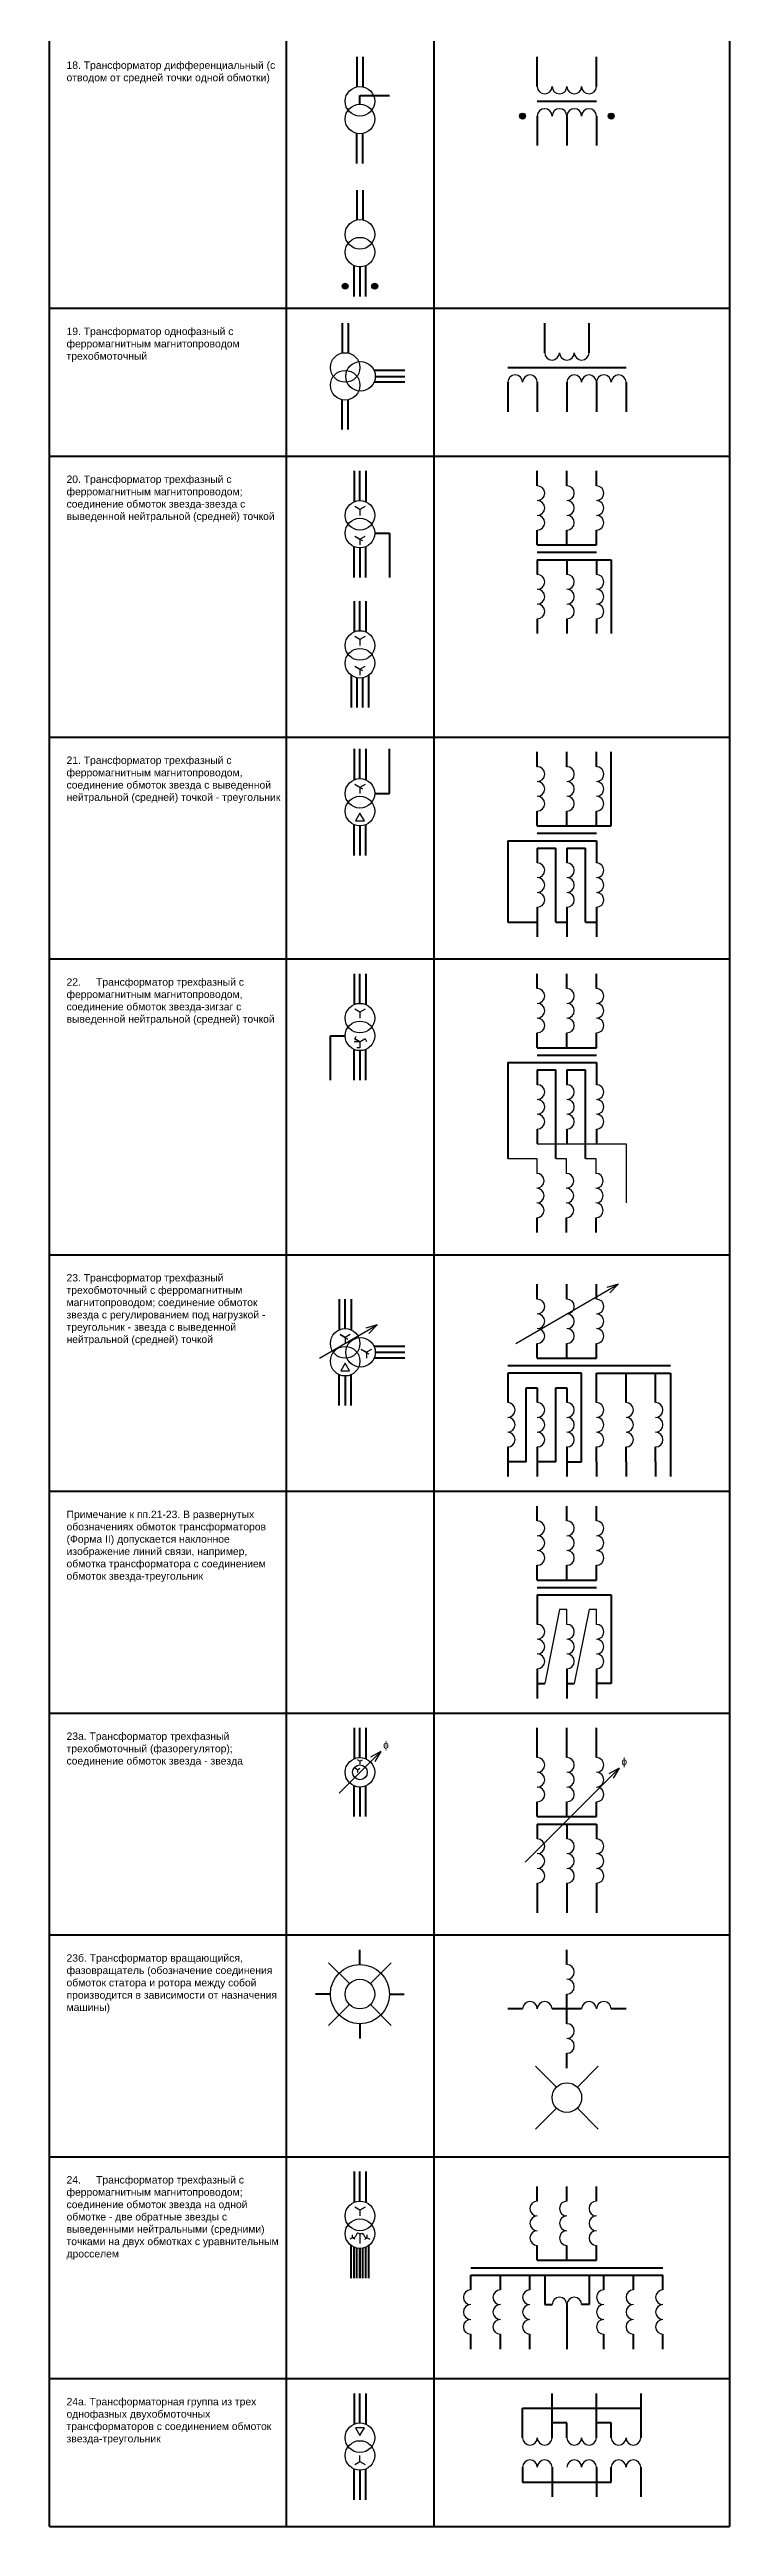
# Model space of a CAD drawing. Header units: millimetres. Extents: x 2668 to 3330, y 625 to 2305.
# Drawn here: x 3100 to 3330, y 625 to 1462 of the extents above; entities that cross this region are included whole.
import ezdxf

# ---------------------------------------------------------------- set-up
doc = ezdxf.new("R2010")
doc.units = ezdxf.units.MM
doc.layers.add('Слой1', color=3, linetype='Continuous', lineweight=50)
doc.layers.add('толстые линии', color=5, linetype='Continuous', lineweight=211)
doc.styles.get("Standard").update_dxf_attribs({"font": 'arial.ttf'})

msp = doc.modelspace()

# ---------------------------------------------------------------- hatches: boundary and pattern name
h = msp.add_hatch(color=256)
h.dxf.hatch_style = 1
edge = h.paths.add_edge_path()
edge.add_arc((3260, 1440), 1, 0, 360)
h = msp.add_hatch(color=256)
h.dxf.hatch_style = 1
edge = h.paths.add_edge_path()
edge.add_arc((3290, 1440), 1, 0, 360)
h = msp.add_hatch(color=256)
h.dxf.hatch_style = 1
edge = h.paths.add_edge_path()
edge.add_arc((3200, 1382.5), 1, 0, 360)
h = msp.add_hatch(color=256)
h.dxf.hatch_style = 1
edge = h.paths.add_edge_path()
edge.add_arc((3210, 1382.5), 1, 0, 360)

# ---------------------------------------------------------------- linework, layer by layer
for p, q in [((3205, 1307), (3205, 1305)), ((3203.27, 1298), (3205.87, 1296.5)), ((3205, 1297), (3205, 1295)), ((3205, 1263), (3205, 1261)), ((3203.27, 1254), (3205.87, 1252.5)), ((3205, 1253), (3205, 1251)), ((3203.27, 1214), (3205.87, 1212.5)), ((3205, 1213), (3205, 1211)), ((3205, 1204.3), (3203.5, 1201.7)), ((3203.5, 1201.7), (3206.5, 1201.7)), ((3206.5, 1201.7), (3205, 1204.3)), ((3205, 1137), (3205, 1135)), ((3205, 1127), (3203, 1127)), ((3203.27, 1128), (3203.77, 1128.87)), ((3205, 1125), (3204, 1125)), ((3205, 1127), (3205, 1125)), ((3205, 1127), (3205, 1125)), ((3206.73, 1128), (3207.23, 1127.13)), ((3265, 1092.5), (3295, 1092.5)), ((3295, 1092.5), (3295, 1072.5)), ((3255, 1087.5), (3264.8, 1087.5)), ((3264.8, 1087.5), (3264.8, 1082.5)), ((3271.25, 1087.5), (3274.8, 1087.5)), ((3274.8, 1087.5), (3274.8, 1082.5)), ((3281.25, 1087.5), (3284.8, 1087.5)), ((3284.8, 1087.5), (3284.8, 1082.5)), ((3257.68, 1025), (3292.32, 1045)), ((3292.32, 1045), (3288.46, 1043.96)), ((3292.32, 1045), (3289.49, 1042.17)), ((3191.34, 1020), (3210.83, 1031.25)), ((3210.83, 1031.25), (3206.96, 1030.21)), ((3210.83, 1031.25), (3208, 1028.42)), ((3198.27, 1028), (3200.87, 1026.5)), ((3200, 1027), (3200, 1025)), ((3205.46, 1023), (3208.06, 1021.5)), ((3207.2, 1022), (3207.2, 1020)), ((3200, 1018.3), (3198.5, 1015.7)), ((3198.5, 1015.7), (3201.5, 1015.7)), ((3201.5, 1015.7), (3200, 1018.3)), ((3272.5, 935), (3267.5, 910)), ((3275, 935), (3272.5, 935)), ((3275, 930), (3275, 935)), ((3282.5, 935), (3277.5, 910)), ((3285, 935), (3282.5, 935)), ((3285, 930), (3285, 935)), ((3197.93, 872.93), (3212.07, 887.07)), ((3204.12, 880.88), (3203.25, 881.38)), ((3204.12, 880.88), (3204.98, 881.38)), ((3204.12, 880.88), (3204.12, 879.88)), ((3205, 883.75), (3204.13, 884.25)), ((3205, 883.75), (3205.87, 884.25)), ((3205, 883.75), (3205, 882.75)), ((3212.07, 887.07), (3208.61, 885.07)), ((3212.07, 887.07), (3210.07, 883.61)), ((3260.86, 849.61), (3292.68, 881.43)), ((3292.68, 881.43), (3289.21, 879.43)), ((3292.68, 881.43), (3290.68, 877.96)), ((3201.46, 808.54), (3194.39, 815.61)), ((3208.54, 808.54), (3215.61, 815.61)), ((3194.39, 794.39), (3201.46, 801.46)), ((3215.61, 794.39), (3208.54, 801.46)), ((3271.46, 773.54), (3264.39, 780.61)), ((3278.54, 773.54), (3285.61, 780.61)), ((3264.39, 759.39), (3271.46, 766.46)), ((3285.61, 759.39), (3278.54, 766.46)), ((3205, 732), (3205, 730)), ((3202.5, 722.63), (3202.5, 723.63)), ((3205, 723.88), (3205, 720.62)), ((3207.5, 722.63), (3207.5, 723.63)), ((3206.5, 658.3), (3203.5, 658.3)), ((3203.5, 658.3), (3205, 655.7)), ((3205, 655.7), (3206.5, 658.3)), ((3205, 647), (3205, 649))]:
    msp.add_line(p, q)
for points in [[(3206.73, 1308), (3205, 1307), (3203.27, 1308)], [(3203.27, 1298), (3205, 1297), (3206.73, 1298)], [(3206.73, 1264), (3205, 1263), (3203.27, 1264)], [(3203.27, 1254), (3205, 1253), (3206.73, 1254)], [(3206.73, 1214), (3205, 1213), (3203.27, 1214)], [(3206.73, 1138), (3205, 1137), (3203.27, 1138)], [(3203.27, 1128), (3205, 1127), (3206.73, 1128)], [(3206.73, 1128), (3205, 1127), (3203.27, 1128)], [(3201.73, 1028), (3200, 1027), (3198.27, 1028)], [(3208.93, 1023), (3207.2, 1022), (3205.46, 1023)], [(3206.73, 733), (3205, 732), (3203.27, 733)], [(3203.37, 722.13), (3202.5, 722.63), (3201.63, 722.13)], [(3206.63, 722.13), (3207.5, 722.63), (3208.37, 722.13)], [(3203.27, 646), (3205, 647), (3206.73, 646)]]:
    msp.add_lwpolyline(points)
for centre, radius in [((3205, 1445), 5), ((3205, 1439), 5), ((3260, 1440), 1), ((3290, 1440), 1), ((3205, 1400), 5), ((3205, 1394), 5), ((3200, 1382.5), 1), ((3210, 1382.5), 1), ((3200, 1355), 5), ((3205.2, 1352), 5), ((3200, 1349), 5), ((3205, 1305), 5), ((3205, 1299), 5), ((3205, 1261), 5), ((3205, 1255), 5), ((3205, 1211), 5), ((3205, 1205), 5), ((3205, 1135), 5), ((3205, 1129), 5), ((3200, 1025), 5), ((3200, 1019), 5), ((3205.2, 1022), 5), ((3205, 880), 5), ((3205, 880), 2.5), ((3205, 805), 10), ((3205, 805), 5), ((3275, 770), 5), ((3205, 730), 5), ((3205, 724), 5), ((3205, 655), 5), ((3205, 649), 5)]:
    msp.add_circle(centre, radius)
for centre, start, end in [((3267.5, 1450), 180, 0), ((3272.5, 1450), 180, 0), ((3277.5, 1450), 180, 0), ((3282.5, 1450), 180, 0), ((3267.5, 1440), 0, 180), ((3272.5, 1440), 0, 180), ((3277.5, 1440), 0, 180), ((3282.5, 1440), 0, 180), ((3270, 1360), 180, 0), ((3275, 1360), 180, 0), ((3280, 1360), 180, 0), ((3257.5, 1350), 0, 180), ((3262.5, 1350), 0, 180), ((3277.5, 1350), 0, 180), ((3282.5, 1350), 0, 180), ((3287.5, 1350), 0, 180), ((3292.5, 1350), 0, 180), ((3265, 1312.5), 270, 90), ((3275, 1312.5), 270, 90), ((3285, 1312.5), 270, 90), ((3265, 1307.5), 270, 90), ((3275, 1307.5), 270, 90), ((3285, 1307.5), 270, 90), ((3265, 1302.5), 270, 90), ((3275, 1302.5), 270, 90), ((3285, 1302.5), 270, 90), ((3265, 1282.5), 270, 90), ((3275, 1282.5), 270, 90), ((3285, 1282.5), 270, 90), ((3265, 1277.5), 270, 90), ((3265, 1272.5), 270, 90), ((3275, 1277.5), 270, 90), ((3275, 1272.5), 270, 90), ((3285, 1277.5), 270, 90), ((3285, 1272.5), 270, 90), ((3265, 1217.5), 270, 90), ((3265, 1212.5), 270, 90), ((3275, 1217.5), 270, 90), ((3275, 1212.5), 270, 90), ((3285, 1217.5), 270, 90), ((3285, 1212.5), 270, 90), ((3265, 1207.5), 270, 90), ((3275, 1207.5), 270, 90), ((3285, 1207.5), 270, 90), ((3265, 1185), 270, 90), ((3265, 1180), 270, 90), ((3275, 1185), 270, 90), ((3275, 1180), 270, 90), ((3285, 1185), 270, 90), ((3285, 1180), 270, 90), ((3265, 1175), 270, 90), ((3275, 1175), 270, 90), ((3285, 1175), 270, 90), ((3265, 1142.5), 270, 90), ((3265, 1137.5), 270, 90), ((3275, 1142.5), 270, 90), ((3275, 1137.5), 270, 90), ((3285, 1142.5), 270, 90), ((3285, 1137.5), 270, 90), ((3265, 1132.5), 270, 90), ((3275, 1132.5), 270, 90), ((3285, 1132.5), 270, 90), ((3265, 1110), 270, 90), ((3265, 1105), 270, 90), ((3275, 1110), 270, 90), ((3275, 1105), 270, 90), ((3285, 1110), 270, 90), ((3285, 1105), 270, 90), ((3265, 1100), 270, 90), ((3275, 1100), 270, 90), ((3285, 1100), 270, 90), ((3264.8, 1080), 270, 90), ((3274.8, 1080), 270, 90), ((3284.8, 1080), 270, 90), ((3264.8, 1075), 270, 90), ((3264.8, 1070), 270, 90), ((3274.8, 1075), 270, 90), ((3274.8, 1070), 270, 90), ((3284.8, 1075), 270, 90), ((3284.8, 1070), 270, 90), ((3265, 1037.5), 270, 90), ((3275, 1037.5), 270, 90), ((3285, 1037.5), 270, 90), ((3265, 1032.5), 270, 90), ((3275, 1032.5), 270, 90), ((3285, 1032.5), 270, 90), ((3265, 1027.5), 270, 90), ((3275, 1027.5), 270, 90), ((3285, 1027.5), 270, 90), ((3255, 1002.5), 270, 90), ((3265, 1002.5), 270, 90), ((3275, 1002.5), 270, 90), ((3285, 1002.5), 270, 90), ((3295, 1002.5), 270, 90), ((3305, 1002.5), 270, 90), ((3255, 997.5), 270, 90), ((3265, 997.5), 270, 90), ((3275, 997.5), 270, 90), ((3285, 997.5), 270, 90), ((3295, 997.5), 270, 90), ((3305, 997.5), 270, 90), ((3255, 992.5), 270, 90), ((3265, 992.5), 270, 90), ((3275, 992.5), 270, 90), ((3285, 992.5), 270, 90), ((3295, 992.5), 270, 90), ((3305, 992.5), 270, 90), ((3265, 962.5), 270, 90), ((3275, 962.5), 270, 90), ((3285, 962.5), 270, 90), ((3265, 957.5), 270, 90), ((3265, 952.5), 270, 90), ((3275, 957.5), 270, 90), ((3275, 952.5), 270, 90), ((3285, 957.5), 270, 90), ((3285, 952.5), 270, 90), ((3265, 927.5), 270, 90), ((3275, 927.5), 270, 90), ((3285, 927.5), 270, 90), ((3265, 922.5), 270, 90), ((3275, 922.5), 270, 90), ((3285, 922.5), 270, 90), ((3265, 917.5), 270, 90), ((3275, 917.5), 270, 90), ((3285, 917.5), 270, 90), ((3265, 882.5), 270, 90), ((3265, 877.5), 270, 90), ((3275, 882.5), 270, 90), ((3275, 877.5), 270, 90), ((3285, 882.5), 270, 90), ((3285, 877.5), 270, 90), ((3265, 872.5), 270, 90), ((3275, 872.5), 270, 90), ((3285, 872.5), 270, 90), ((3265, 855), 270, 90), ((3275, 855), 270, 90), ((3285, 855), 270, 90), ((3265, 850), 270, 90), ((3265, 845), 270, 90), ((3275, 850), 270, 90), ((3275, 845), 270, 90), ((3285, 850), 270, 90), ((3285, 845), 270, 90), ((3275, 812.5), 270, 90), ((3275, 807.5), 270, 90), ((3262.5, 800), 0, 180), ((3267.5, 800), 0, 180), ((3282.5, 800), 0, 180), ((3287.5, 800), 0, 180), ((3275, 792.5), 270, 90), ((3275, 787.5), 270, 90), ((3265, 732.5), 90, 270), ((3265, 727.5), 90, 270), ((3275, 732.5), 90, 270), ((3275, 727.5), 90, 270), ((3285, 732.5), 90, 270), ((3285, 727.5), 90, 270), ((3265, 722.5), 90, 270), ((3275, 722.5), 90, 270), ((3285, 722.5), 90, 270), ((3242.5, 702.5), 90, 270), ((3252.5, 702.5), 90, 270), ((3262.5, 702.5), 90, 270), ((3287.5, 702.5), 90, 270), ((3297.5, 702.5), 90, 270), ((3307.5, 702.5), 90, 270), ((3242.5, 697.5), 90, 270), ((3252.5, 697.5), 90, 270), ((3262.5, 697.5), 90, 270), ((3272.5, 700), 0, 180), ((3277.5, 700), 0, 180), ((3287.5, 697.5), 90, 270), ((3297.5, 697.5), 90, 270), ((3307.5, 697.5), 90, 270), ((3242.5, 692.5), 90, 270), ((3252.5, 692.5), 90, 270), ((3262.5, 692.5), 90, 270), ((3287.5, 692.5), 90, 270), ((3297.5, 692.5), 90, 270), ((3307.5, 692.5), 90, 270), ((3262.5, 655), 180, 0), ((3267.5, 655), 180, 0), ((3277.5, 655), 180, 0), ((3282.5, 655), 180, 0), ((3292.5, 655), 180, 0), ((3297.5, 655), 180, 0), ((3262.5, 645), 0, 180), ((3267.5, 645), 0, 180), ((3277.5, 645), 0, 180), ((3282.5, 645), 0, 180), ((3292.5, 645), 0, 180), ((3297.5, 645), 0, 180)]:
    msp.add_arc(centre, 2.5, start, end)
for points in [[(3205, 723.88), (3204.32, 724.12), (3203.12, 722.71), (3202.5, 722.63)], [(3205, 723.88), (3205.68, 724.12), (3206.88, 722.71), (3207.5, 722.63)]]:
    msp.add_spline(points, degree=3)
at = {"layer": 'Слой1'}
for p, q in [((3100, 625), (3100, 2305)), ((3180, 2305), (3180, 625)), ((3330, 2305), (3330, 625)), ((3230, 2245), (3230, 625)), ((3100, 1375), (3330, 1375)), ((3100, 1325), (3330, 1325)), ((3100, 1230), (3330, 1230)), ((3100, 1155), (3330, 1155)), ((3100, 1055), (3330, 1055)), ((3100, 975), (3330, 975)), ((3100, 900), (3330, 900)), ((3100, 825), (3330, 825)), ((3100, 750), (3330, 750)), ((3100, 675), (3330, 675)), ((3100, 625), (3330, 625))]:
    msp.add_line(p, q, dxfattribs=at)
at = {"layer": 'толстые линии', "lineweight": 211}
for p, q in [((3204, 1460), (3204, 1449.9)), ((3204, 1415), (3204, 1404.9)), ((3199, 1370), (3199, 1359.9))]:
    msp.add_line(p, q, dxfattribs=at)
at = {"layer": 'толстые линии'}
for p, q in [((3206, 1460), (3206, 1449.9)), ((3265, 1450), (3265, 1460)), ((3285, 1450), (3285, 1460)), ((3205, 1444), (3205, 1447)), ((3205, 1447), (3215, 1447)), ((3265, 1445), (3285, 1445)), ((3204, 1424), (3204, 1434.1)), ((3206, 1424), (3206, 1434.1)), ((3265, 1440), (3265, 1430)), ((3275, 1440), (3275, 1430)), ((3285, 1440), (3285, 1430)), ((3206, 1415), (3206, 1404.9)), ((3203, 1379), (3203, 1389.42)), ((3205, 1389), (3205, 1379)), ((3207, 1379), (3207, 1389.42)), ((3201, 1370), (3201, 1359.9)), ((3267.5, 1360), (3267.5, 1370)), ((3282.5, 1360), (3282.5, 1370)), ((3220.2, 1354), (3209.78, 1354)), ((3220.2, 1350), (3209.78, 1350)), ((3210.2, 1352), (3220.2, 1352)), ((3255, 1355), (3295, 1355)), ((3255, 1350), (3255, 1340)), ((3265, 1350), (3265, 1340)), ((3275, 1350), (3275, 1340)), ((3285, 1350), (3285, 1340)), ((3295, 1350), (3295, 1340)), ((3199, 1334), (3199, 1344.1)), ((3201, 1334), (3201, 1344.1)), ((3203, 1320), (3203, 1309.58)), ((3205, 1310), (3205, 1320)), ((3207, 1320), (3207, 1309.58)), ((3265, 1315), (3265, 1320)), ((3275, 1315), (3275, 1320)), ((3285, 1315), (3285, 1320)), ((3210, 1299), (3215, 1299)), ((3215, 1299), (3215, 1284)), ((3265, 1295), (3265, 1300)), ((3275, 1295), (3275, 1300)), ((3285, 1295), (3285, 1300)), ((3203, 1284), (3203, 1294.42)), ((3205, 1294), (3205, 1284)), ((3207, 1284), (3207, 1294.42)), ((3265, 1295), (3285, 1295)), ((3265, 1292.5), (3285, 1292.5)), ((3265, 1290), (3265, 1285)), ((3265, 1290), (3285, 1290)), ((3275, 1290), (3275, 1285)), ((3285, 1290), (3285, 1285)), ((3285, 1290), (3290, 1290)), ((3290, 1290), (3290, 1265)), ((3203, 1276), (3203, 1265.58)), ((3205, 1266), (3205, 1276)), ((3207, 1276), (3207, 1265.58)), ((3265, 1270), (3265, 1265)), ((3275, 1270), (3275, 1265)), ((3285, 1270), (3285, 1265)), ((3202, 1251), (3202, 1240)), ((3204, 1250.1), (3204, 1240)), ((3206, 1240), (3206, 1250.1)), ((3208, 1240), (3208, 1251)), ((3203, 1226), (3203, 1215.58)), ((3205, 1216), (3205, 1226)), ((3207, 1226), (3207, 1215.58)), ((3215, 1211), (3215, 1226)), ((3265, 1220), (3265, 1225)), ((3275, 1220), (3275, 1225)), ((3285, 1220), (3285, 1225)), ((3290, 1200), (3290, 1225)), ((3210, 1211), (3215, 1211)), ((3203, 1190), (3203, 1200.42)), ((3205, 1200), (3205, 1190)), ((3207, 1190), (3207, 1200.42)), ((3265, 1200), (3265, 1205)), ((3265, 1200), (3285, 1200)), ((3275, 1200), (3275, 1205)), ((3285, 1200), (3285, 1205)), ((3285, 1200), (3290, 1200)), ((3255, 1195), (3285, 1195)), ((3255, 1195), (3255, 1167.5)), ((3265, 1197.5), (3285, 1197.5)), ((3265, 1192.5), (3265, 1187.5)), ((3265, 1192.5), (3271.25, 1192.5)), ((3271.25, 1167.5), (3271.25, 1192.5)), ((3275, 1192.5), (3275, 1187.5)), ((3275, 1192.5), (3281.25, 1192.5)), ((3281.25, 1167.5), (3281.25, 1192.5)), ((3285, 1195), (3285, 1190)), ((3285, 1192.5), (3285, 1187.5)), ((3265, 1172.5), (3265, 1167.5)), ((3275, 1172.5), (3275, 1167.5)), ((3285, 1172.5), (3285, 1167.5)), ((3255, 1167.5), (3265, 1167.5)), ((3265, 1167.5), (3265, 1162.5)), ((3271.25, 1167.5), (3275, 1167.5)), ((3275, 1167.5), (3275, 1162.5)), ((3281.25, 1167.5), (3285, 1167.5)), ((3285, 1167.5), (3285, 1162.5)), ((3203, 1150), (3203, 1139.58)), ((3205, 1140), (3205, 1150)), ((3207, 1150), (3207, 1139.58)), ((3265, 1145), (3265, 1150)), ((3275, 1145), (3275, 1150)), ((3285, 1145), (3285, 1150)), ((3195, 1129), (3200, 1129)), ((3195, 1114), (3195, 1129)), ((3203, 1114), (3203, 1124.42)), ((3205, 1124), (3205, 1114)), ((3207, 1114), (3207, 1124.42)), ((3265, 1125), (3265, 1130)), ((3265, 1125), (3285, 1125)), ((3265, 1122.5), (3285, 1122.5)), ((3275, 1125), (3275, 1130)), ((3285, 1125), (3285, 1130)), ((3255, 1120), (3285, 1120)), ((3255, 1120), (3255, 1087.5)), ((3265, 1117.5), (3265, 1112.5)), ((3265, 1117.5), (3271.25, 1117.5)), ((3271.25, 1087.5), (3271.25, 1117.5)), ((3275, 1117.5), (3275, 1112.5)), ((3275, 1117.5), (3281.25, 1117.5)), ((3281.25, 1087.5), (3281.25, 1117.5)), ((3285, 1120), (3285, 1115)), ((3285, 1117.5), (3285, 1112.5)), ((3265, 1097.5), (3265, 1092.5)), ((3275, 1097.5), (3275, 1092.5)), ((3285, 1097.5), (3285, 1092.5)), ((3264.8, 1067.5), (3264.8, 1062.5)), ((3274.8, 1067.5), (3274.8, 1062.5)), ((3284.8, 1067.5), (3284.8, 1062.5)), ((3198, 1040), (3198, 1029.58)), ((3200, 1030), (3200, 1040)), ((3202, 1040), (3202, 1029.58)), ((3265, 1040), (3265, 1045)), ((3275, 1040), (3275, 1045)), ((3285, 1040), (3285, 1045)), ((3220.2, 1024), (3209.78, 1024)), ((3210.2, 1022), (3220.2, 1022)), ((3265, 1020), (3265, 1025)), ((3275, 1020), (3275, 1025)), ((3285, 1020), (3285, 1025)), ((3198, 1004), (3198, 1014.42)), ((3200, 1014), (3200, 1004)), ((3202, 1004), (3202, 1014.42)), ((3220.2, 1020), (3209.78, 1020)), ((3255, 1017.5), (3310, 1017.5)), ((3280, 1015), (3255, 1015)), ((3255, 1015), (3255, 1010)), ((3265, 1020), (3285, 1020)), ((3280, 1010), (3280, 1015)), ((3285, 1010), (3285, 1015)), ((3285, 1015), (3310, 1015)), ((3295, 1010), (3295, 1015)), ((3305, 1010), (3305, 1015)), ((3310, 1015), (3310, 980)), ((3255, 1010), (3255, 1005)), ((3261.25, 985), (3261.25, 1010)), ((3261.25, 1010), (3265, 1010)), ((3265, 1010), (3265, 1005)), ((3271.25, 985), (3271.25, 1010)), ((3271.25, 1010), (3275, 1010)), ((3275, 1010), (3275, 1005)), ((3280, 985), (3280, 1010)), ((3285, 1005), (3285, 1010)), ((3295, 1005), (3295, 1010)), ((3305, 1005), (3305, 1010)), ((3255, 990), (3255, 985)), ((3265, 990), (3265, 985)), ((3275, 990), (3275, 985)), ((3285, 985), (3285, 990)), ((3295, 985), (3295, 990)), ((3305, 985), (3305, 990)), ((3255, 985), (3255, 980)), ((3261.25, 985), (3255, 985)), ((3265, 985), (3265, 980)), ((3271.25, 985), (3265, 985)), ((3275, 985), (3275, 980)), ((3275, 985), (3280, 985)), ((3285, 985), (3285, 980)), ((3295, 985), (3295, 980)), ((3305, 985), (3305, 980)), ((3265, 965), (3265, 970)), ((3275, 965), (3275, 970)), ((3285, 965), (3285, 970)), ((3265, 945), (3265, 950)), ((3275, 945), (3275, 950)), ((3285, 945), (3285, 950)), ((3265, 945), (3285, 945)), ((3265, 942.5), (3285, 942.5)), ((3265, 940), (3290, 940)), ((3265, 940), (3265, 930)), ((3290, 940), (3290, 910)), ((3265, 915), (3265, 905)), ((3275, 915), (3275, 905)), ((3285, 915), (3285, 905)), ((3265, 910), (3267.5, 910)), ((3275, 910), (3277.5, 910)), ((3290, 910), (3285, 910)), ((3203, 895), (3203, 884.58)), ((3205, 885), (3205, 895)), ((3207, 895), (3207, 884.58)), ((3265, 885), (3265, 895)), ((3275, 885), (3275, 895)), ((3285, 885), (3285, 895)), ((3203, 865), (3203, 875.42)), ((3205, 875), (3205, 865)), ((3207, 865), (3207, 875.42)), ((3265, 865), (3265, 870)), ((3265, 865), (3285, 865)), ((3275, 865), (3275, 870)), ((3285, 865), (3285, 870)), ((3265, 862.5), (3285, 862.5)), ((3265, 862.5), (3265, 857.5)), ((3275, 862.5), (3275, 857.5)), ((3285, 862.5), (3285, 857.5)), ((3265, 842.5), (3265, 832.5)), ((3275, 842.5), (3275, 832.5)), ((3285, 842.5), (3285, 832.5)), ((3205, 815), (3205, 820)), ((3275, 815), (3275, 820)), ((3195, 805), (3190, 805)), ((3215, 805), (3220, 805)), ((3275, 800), (3275, 805)), ((3260, 800), (3255, 800)), ((3275, 800), (3270, 800)), ((3275, 795), (3275, 800)), ((3280, 800), (3275, 800)), ((3295, 800), (3290, 800)), ((3205, 795), (3205, 790)), ((3275, 780), (3275, 785)), ((3203, 745), (3203, 734.58)), ((3205, 735), (3205, 745)), ((3207, 745), (3207, 734.58)), ((3265, 735), (3265, 740)), ((3275, 735), (3275, 740)), ((3285, 735), (3285, 740)), ((3202, 709), (3202, 720)), ((3202, 709), (3202, 719.42)), ((3203, 709), (3203, 719.42)), ((3203, 709), (3203, 719.42)), ((3204, 709), (3204, 719.1)), ((3204, 709), (3204, 719.1)), ((3205, 719), (3205, 709)), ((3205, 709), (3205, 719)), ((3206, 709), (3206, 719.1)), ((3207, 709), (3207, 719.42)), ((3208, 709), (3208, 720)), ((3242.5, 712.5), (3307.5, 712.5)), ((3265, 715), (3265, 720)), ((3265, 715), (3285, 715)), ((3275, 715), (3275, 720)), ((3285, 715), (3285, 720)), ((3242.5, 710), (3307.5, 710)), ((3242.5, 705), (3242.5, 710)), ((3252.5, 705), (3252.5, 710)), ((3262.5, 705), (3262.5, 710)), ((3267.5, 710), (3267.5, 700)), ((3282.5, 710), (3282.5, 700)), ((3287.5, 705), (3287.5, 710)), ((3297.5, 705), (3297.5, 710)), ((3307.5, 705), (3307.5, 710)), ((3267.5, 700), (3270, 700)), ((3275, 700), (3275, 685)), ((3282.5, 700), (3280, 700)), ((3242.5, 685), (3242.5, 690)), ((3252.5, 685), (3252.5, 690)), ((3262.5, 685), (3262.5, 690)), ((3287.5, 685), (3287.5, 690)), ((3297.5, 685), (3297.5, 690)), ((3307.5, 685), (3307.5, 690)), ((3270, 655), (3270, 670)), ((3285, 655), (3285, 670)), ((3300, 670), (3300, 655)), ((3203, 670), (3203, 659.58)), ((3205, 660), (3205, 670)), ((3207, 670), (3207, 659.58)), ((3260, 655), (3260, 665)), ((3260, 665), (3300, 665)), ((3275, 660), (3270, 660)), ((3275, 655), (3275, 660)), ((3290, 660), (3285, 660)), ((3290, 655), (3290, 660)), ((3260, 645), (3260, 640)), ((3270, 645), (3270, 635)), ((3285, 645), (3285, 635)), ((3290, 640), (3290, 645)), ((3300, 645), (3300, 635)), ((3203, 634), (3203, 644.42)), ((3205, 644), (3205, 634)), ((3207, 634), (3207, 644.42)), ((3260, 640), (3290, 640))]:
    msp.add_line(p, q, dxfattribs=at)

# ---------------------------------------------------------------- texts
at = {"layer": 'Слой1', "char_height": 2.5, "attachment_point": 1}
for s, width, heights, insert in [('18. Трансформатор дифференциальный (с отводом от средней точки одной обмотки)', 73.0489, [21.94], (3105.76, 1458.46)), ('19. Трансформатор однофазный с ферромагнитным магнитопроводом трехобмоточный', 73.0489, [21.94], (3105.76, 1368.46)), ('20. Трансформатор трехфазный с ферромагнитным магнитопроводом; соединение обмоток звезда-звезда с выведенной нейтральной (средней) точкой', 73.0489, [21.94], (3105.76, 1318.46)), ('21. Трансформатор трехфазный с ферромагнитным магнитопроводом, соединение обмоток звезда с выведенной нейтральной (средней) точкой - треугольник', 73.0489, [21.94], (3105.76, 1223.46)), ('22.^IТрансформатор трехфазный с ферромагнитным магнитопроводом, соединение обмоток звезда-зигзаг с выведенной нейтральной (средней) точкой', 73.0489, [21.94], (3105.76, 1148.46)), ('23. Трансформатор трехфазный трехобмоточный с ферромагнитным магнитопроводом; соединение обмоток звезда с регулированием под нагрузкой - треугольник - звезда с выведенной нейтральной (средней) точкой', 73.0489, [32.64], (3105.76, 1048.46)), ('Примечание к пп.21-23. В развернутых обозначениях обмоток трансформаторов (Форма II) допускается наклонное изображение линий связи, например, обмотка трансформатора с соединением обмоток звезда-треугольник', 73.0489, [32.64], (3105.76, 968.46)), ('23а. Трансформатор трехфазный трехобмоточный (фазорегулятор); соединение обмоток звезда - звезда', 73.0489, [32.64], (3105.76, 893.46)), ('ɸ', 2.5, [5.28], (3212.84, 890.53)), ('ɸ', 2.5, [5.28], (3293.44, 884.89)), ('23б. Трансформатор вращающийся, фазовращатель (обозначение соединения обмоток статора и ротора между собой производится в зависимости от назначения машины)', 73.0489, [22.4], (3105.76, 818.46)), ('24.^IТрансформатор трехфазный с ферромагнитным магнитопроводом; соединение обмоток звезда на одной обмотке - две обратные звезды с выведенными нейтральными (средними) точками на двух обмотках с уравнительным дросселем', 73.0489, [29.02], (3105.76, 743.46)), ('24а. Трансформаторная группа из трех однофазных двухобмоточных трансформаторов с соединением обмоток звезда-треугольник', 73.0489, [29.02], (3105.76, 668.46))]:
    msp.add_mtext_dynamic_manual_height_columns(s, width=width, gutter_width=12.5, heights=heights, dxfattribs=dict(at, insert=insert))

doc.saveas('drawing.dxf')
